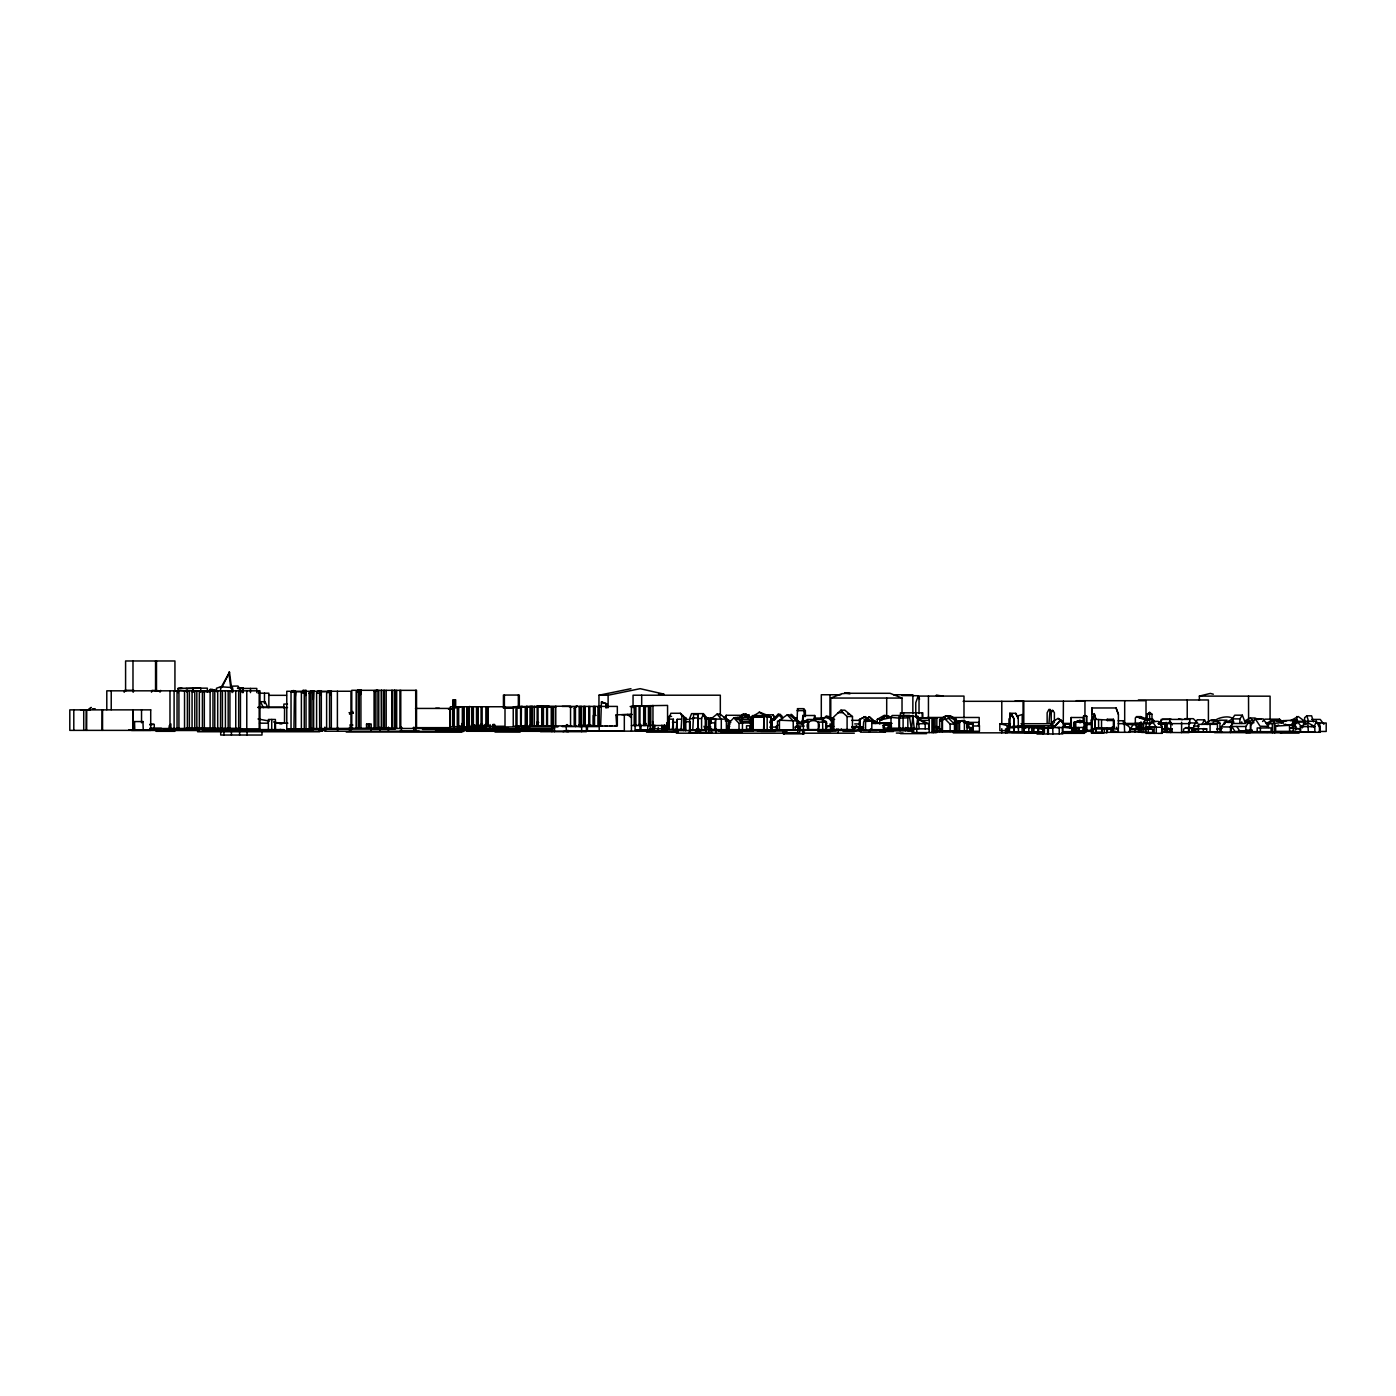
<?xml version="1.0" encoding="UTF-8"?>
<svg xmlns="http://www.w3.org/2000/svg" width="1396" height="1396" viewBox="0 0 1396 1396"><rect width="100%" height="100%" fill="white"/><g stroke="black" fill="none" stroke-linecap="round" stroke-linejoin="round"><path stroke-width="1.5" d="M653.886 728.747L650.274 729.881L650.274 728.328L653.886 728.747L653.886 729.881L635.093 729.881L635.18 706.219L640.642 706.079L637.152 706.254M890.997 728.293L890.997 717.404L892.096 715.502L909.337 715.502L907.836 717.841L899.094 718.12L899.094 728.293M1091.689 732.952L1091.899 707.981L1116.067 707.964L1118.423 714.368L1118.388 728.939L1091.881 728.939M1009.744 718.608L1009.814 713.251L1015.73 713.339L1018.347 718.608M1083.401 722.866L1083.488 717.509L1071.203 717.509L1070.837 727.124M1028.782 728.433L1028.817 727.124L1028.817 731.836L1007.301 732.097L1007.441 726.199L1010.355 726.199M1113.432 720.545L1113.397 719.272L1107.237 719.272L1107.203 720.51L1113.432 720.545L1113.345 727.857M313.35 699.553L313.646 691.247M740.84 715.293L726.234 715.293L726.007 716.253M1113.345 720.598L1113.397 719.272M832.295 719.69L834.616 719.411M1018.33 728.66L1018.452 727.019L1047.227 727.979M360.604 694.527L360.918 690.305M305.689 695.487L306.003 691.282M295.359 696.342L295.69 692.224M330.992 695.4L331.323 691.247M1023.652 728.677L1023.792 727.019L1023.792 731.836M320.993 695.4L321.324 691.247M746.127 717.055L746.337 714.665L742.201 714.543L741.974 717.055M868.469 719.551L868.312 721.226L864.211 721.086L864.368 719.551L871.104 720.947L865.363 716.637L859.482 719.446L859.325 730.527M832.173 721.889L832.313 719.411M1023.652 728.485L1023.792 727.124M933.575 732.586L933.575 717.963L929.335 718.364L929.143 720.353L920.802 720.353M978.456 725.641L978.858 722.378L964.427 722.378M697.808 729.776L698.209 714.874M802.142 724.489L802.857 715.502L814.706 715.502L815.264 719.184M1039.497 728.45L1039.654 727.264L1033.372 727.281L1033.372 731.713M504.986 708.191L505.579 707.301M938.67 728.101L938.88 726.688L935.128 726.688M889.165 726.723L889.531 724.315L885.116 724.315L886.844 724.943M814.165 719.062L814.706 715.502M192.456 692.329L193.137 688.158M831.388 721.156L831.981 717.736L822.733 717.736M851.63 720.353L859.971 720.353L859.325 723.966L854.736 723.913M242.468 692.608L243.218 688.437M1033.79 728.45L1034.017 727.281L1052.601 727.892L1013.88 727.176M1213.141 723.599L1213.927 719.778L1211.466 719.778L1204.992 723.617L1219.93 723.145L1219.93 732.08M301.379 692.66L303.578 693.219L306.003 690.357L303.124 690.357L301.379 692.66L301.379 729.253M692.782 729.776L693.603 714.351L698.244 714.682L698.209 729.776L698.244 718.539M907.138 716.584L917.835 716.305L916.404 728.52M714.822 722.884L715.712 719.202L710.739 719.184L709.814 722.884L714.822 722.884L714.822 729.654M797.064 720.51L797.535 708.662L803.607 708.662L805.37 710.634L805.37 716.567M898.605 715.939L912.897 715.939L911.536 729.305M1092.23 721.383L1094.307 713.653L1095.93 719.464L1094.185 713.618L1092.056 721.383L1092.056 728.712L1096.471 728.712M1056.894 727.49L1059.983 727.49M681.074 729.445L681.929 716.043L680.306 713.269L670.848 713.269L668.963 719.08L668.963 729.445M672.401 729.445L673.343 719.219L668.963 719.08M676.275 729.445L677.235 719.306L681.074 719.132M177.658 692.172L178.304 690.2L187.518 690.828M312.303 691.282L310.924 690.706L309.005 693.411L313.646 690.776L313.646 728.607M133.126 692.294L133.789 690.305L124.855 690.305L124.174 692.294M186.872 692.102L187.518 690.2M316.595 692.765L318.951 693.201L321.324 690.741L318.323 690.741L316.595 692.765L316.595 728.607M1047.14 723.233L1047.14 712.815L1048.92 709.447L1050.089 709.517L1048.954 723.233M151.483 692.189L152.129 690.374L160.627 690.828M293.945 729.253L294.469 690.741L293.195 690.531L291.031 692.224L291.031 729.253M901.833 695.574L918.289 695.749L915.759 702.694L915.776 716.986M159.982 692.189L160.627 690.392M1293.097 723.861L1294.616 719.812L1295.697 719.812L1296.919 723.652M869.359 732.15L870.668 728.712M769.685 722.639L771.098 718.94L774.745 718.992L772.861 714.787L763.211 714.944M710.739 723.372L710.739 719.115L717.09 714.089L720.074 714.089L726.391 719.115L726.391 729.654L689.607 729.776L689.607 718.661L691.561 713.635L703.479 713.635L705.294 719.254M701.577 729.776L701.577 718.486L703.479 713.635M1295.697 719.812L1294.179 725.763M826.415 724.576L825.978 730.387M751.921 729.602L752.496 715.607L764.17 715.485L763.56 729.602M783.959 733.842L785.669 729.881M873.53 723.407L874.716 720.79L872.744 723.407L871.802 722.814L891.137 722.814M1148.943 714.246L1149.781 712.431L1151.979 714.246L1151.979 723.303L1147.198 723.303L1147.198 714.246L1149.781 712.431M222.069 687.024L229.502 672.191L220.69 688.211M1014.142 731.783L1014.142 718.8L1011.716 714.455L1009.5 718.8L1009.5 731.783M1011.716 714.455L1009.221 718.8L1009.221 731.783M1193.842 731.905L1193.842 726.077L1197.227 719.76L1204.521 719.882L1207.121 724.524M1052.601 727.578L1047.611 727.578L1047.611 733.877M1201.921 724.524L1204.521 719.882M818.091 729.602C824.722 717.649 802.019 717.649 808.197 729.602M1313.915 727.49L1316.376 721.243L1305.557 721.243L1303.829 724.192M899.094 718.12L890.997 717.404M1168.312 722.343L1166.044 725.99L1166.044 732.464L1188.973 732.621L1188.973 722.29M753.159 716.34L750.385 719.254L750.385 729.602M771.098 718.8L770.54 727.979M1221.134 732.429L1221.134 726.88L1225.252 722.116M356.399 691.718L358.598 692.119L360.918 689.781L358.074 689.781L356.399 691.718L356.294 728.276M1232.336 718.888L1234.727 715.188L1242.335 715.188L1245.581 723.494L1232.336 723.494L1232.336 718.888L1239.892 718.888L1242.335 715.188M1224.344 724.35L1227.067 720.196L1219.389 720.196M833.656 729.515L833.656 716.986L840.968 710.18L844.842 710.18L852.467 716.514L852.467 729.515L803.346 729.602L803.346 722.308L807.446 719.498L822.593 719.498L826.415 721.697L826.415 730.387M1255.318 718.888L1260.117 726.217L1268.214 726.426L1263.24 718.888L1255.318 718.888L1250.781 725.641L1250.781 731.661L1271.11 731.679L1271.11 727.962L1257.185 727.962L1257.185 731.679M1245.825 732.568L1245.825 726.496L1249.036 721.819L1250.362 723.46L1250.362 732.568L1214.52 732.656M1293.167 727.054L1297.146 721.313L1303.271 721.313L1305.941 724.664M606.876 707.912L606.876 703.863L601.432 702.031L600.646 726.042M601.798 703.095L602.531 702.031M1230.487 732.568L1230.487 726.496L1233.732 721.819M1054.381 722.727L1054.381 712.675L1052.793 710.424L1051.223 712.675L1051.223 724.733M863.653 721.994L863.112 730.422L877.124 730.422M1273.135 723.285L1275.42 720.144L1281.545 722.639L1268.458 723.931L1268.458 727.473M822.75 729.602L822.593 719.498M525.018 726.129L526.589 723.809L525.926 726.129M1162.31 727.246L1158.296 721.383L1152.276 721.383L1148.315 727.211L1162.31 727.246L1162.31 733.319L1146.116 733.319L1146.081 723.268L1150.304 724.21M875.083 723.599L876.374 721.994L877.124 722.919M1296.43 721.872L1295.017 720.127L1290.934 725.135L1283.919 724.943M237.547 688.106L243.218 688.106L238.908 688.734M1268.266 723.337L1271.093 720.074L1273.466 720.127M1060.314 720.179L1053.997 727.299L1060.681 720.179L1065.567 726.461L1060.681 720.179M574.21 708.121L576.984 706.079L574.21 708.121L574.21 725.972L576.984 725.972M192.613 688.612L193.137 692.329M209.993 691.735L212.105 689.432L217.881 690.811M1136.571 716.619L1144.86 719.865L1148.943 719.882L1140.584 716.619L1136.571 716.619L1135.332 717.98L1135.332 723.407L1148.943 723.407M1139.345 717.963L1140.584 716.619M1080.783 722.692L1081.97 721.4L1085.879 723.337L1085.879 732.097L1073.821 732.097L1073.821 722.57L1079.876 720.371L1081.97 721.4M891.224 717.073L886.111 715.467L881.94 719.97L879.777 720.004L879.777 724.035M918.9 718.207L921.761 718.225M474.326 726.06L473.07 724.088L472.441 726.06M742.445 729.619L742.445 723.25L737.21 717.841L733.825 717.841L728.572 723.32L728.572 729.619L797.448 729.794M207.899 691.77L210.15 689.432L212.105 689.432M310.244 729.253L310.244 692.887L313.646 690.776M310.244 692.887L312.303 690.776M1277.235 721.47L1279.486 719.167L1283.099 722.133M683.953 717.823L685.768 717.823L685.768 730.597M1275.42 720.144L1268.493 722.57L1267.446 727.281M773.96 720.371L778.27 716.026M787.239 731.033L772.25 731.033L772.25 720.127L778.165 714.246L780.067 714.246L782.266 716.445M1262.577 721.488L1264.916 719.167L1279.486 719.167M326.612 728.607L326.612 692.503L328.357 690.828L331.323 690.828L331.323 728.607M326.612 692.503L329.578 692.503L331.323 690.828M1159.71 723.966L1164.788 723.966L1166.201 722.605L1166.201 732.132M1292.068 721.104L1297.355 720.144L1297.355 722.046L1305.818 722.046L1298.21 716.532L1290.323 720.772M866.637 719.219L869.307 716.741L873.564 720.563M1037.542 731.731L1038.223 728.171L1044.417 729.166L1044.417 731.731L1008.366 731.818L1008.366 727.368L1028.817 727.142M1037.542 728.799L1039.165 728.171M749.268 717.247L749.024 715.084L745.01 715.084L746.092 714.141L751.223 718.696M746.092 714.141L743.422 714.141L739.06 718.033M866.393 719.167L869.307 716.741L873.128 720.493M886.111 715.467L879.777 720.004L891.416 717.561M779.439 729.794L779.439 720.214L780.853 720.196L777.485 721.191L777.485 729.794M822.157 719.725L826.17 716.27L827.985 716.2L833.412 720.877L833.412 730.387M1313.427 721.872L1311.612 715.816L1306.865 715.816L1304.614 717.719L1304.614 724.018M349.524 714.229L352.822 711.437M133.091 722.744L134.505 721.575L142.95 721.575L143.264 730.37M142.95 721.575L141.537 722.744L141.537 709.866M374.076 728.276L374.076 691.334L377.321 690.305M377.321 689.921L374.809 691.683A15.565 3.106 -37 0 1 374.233 691.334L374.076 691.334M468.812 725.972L466.735 725.972L466.735 708.104L467.974 707.859M771.028 729.602L771.028 716.759L759.581 712.169L752.496 716.497L755.009 716.532M466.735 708.104L469.771 706.446M877.246 723.006L877.246 719.359L884.349 715.293M683.674 730.597L683.674 717.823L684.703 717.038L685.436 730.597M1192.289 731.783L1192.289 728.66L1189.409 727.648L1185.658 727.648L1183.581 729.183L1183.581 731.783L1217.452 731.836L1217.452 724.332L1198.309 724.332L1198.309 731.836M567.561 724.594L567.561 726.182L564.508 726.182L565.921 725.798M865.363 716.637L859.482 719.446M457.365 708.138L460.418 706.725L457.365 708.138L457.365 725.99L460.418 725.99M797.448 720.964L789.141 714.822L787.257 714.822L779.439 720.214L797.448 720.964L797.448 728.014M1297.355 720.144L1294.999 721.47M1214.52 721.156C1217.661 716.741 1236.821 713.705 1232.528 722.884M1228.48 721.156L1232.528 718.975M1268.458 723.931L1270.587 722.535L1268.493 722.57M1052.462 728.136L1052.462 721.802L1058.063 718.417L1063.263 721.802L1058.063 718.417M948.181 717.125L950.362 715.764L956.347 719.359L956.347 730.719M939.665 731.539L939.648 719.533L945.755 715.764L950.362 715.764M854.404 727.543L856.498 726.269L859.5 727.543M1283.325 720.65L1295.017 720.127M473.07 724.088L471.464 726.06M778.183 725.187L776.333 726.164L776.333 729.916L820.708 730.091M1258.337 719.568L1255.056 718.033L1250.345 718.033L1244.534 721.069L1249.804 721.121M1293.167 732.08L1314.84 732.028L1314.84 726.531L1307.808 722.762L1300.339 726.67L1300.339 732.028M942.108 731.539L942.108 719.743L948.879 718.521L954.463 724.105L950.118 724.105L944.551 718.521M939.665 721.278L942.475 719.882L942.475 731.539M853.322 727.543L856.498 726.269M1073.89 731.242L1086.734 731.138L1086.734 716.27L1085.163 715.625L1083.715 716.27L1083.715 722.639M1246.07 722.709L1253.276 720.127M917.608 718.242L920.627 717.561M1074.205 722.692L1080.783 720.755L1084.43 722.692L1084.43 732.097M968.789 727.892L968.789 724.053L972.628 724.053L972.68 731.731M1085.163 715.625L1083.383 716.27L1086.734 716.27M649.349 725.519L649.349 706.289L651.007 705.608M649.349 706.289L652.962 705.608M852.101 726.915L854.736 726.531M830.777 717.631L830.777 698.052L841.771 693.742L846.849 693.271L890.09 693.306L902.025 698.052L902.025 713.286M734.977 717.596L753.037 717.212M597.942 707.283L600.769 706.568L597.942 707.283L597.942 725.903L602.444 725.972M231.98 691.421L231.98 687.547L220.603 686.762L216.45 688.263L216.45 691.735M231.98 687.547L230.794 687.984L228.752 672.191M1295.75 731.364L1275.665 731.364L1275.665 726.129L1278.684 725.065M1275.665 726.129L1292.469 725.065L1295.75 726.374L1295.75 729.689M1289.468 726.129L1289.66 731.626L1300.531 731.626L1300.531 728.799L1289.66 728.119L1300.531 728.799M1079.876 720.371L1085.879 723.337L1085.756 732.097M536.745 706.673L534.319 707.44L538.716 706.673L536.745 706.236L570.545 706.236L570.545 725.903L534.319 725.903M538.053 725.903L538.053 707.109L539.694 706.603L543.428 706.603L543.428 725.903M538.053 707.109L543.428 706.603M1079.317 720.772L1079.876 722.692L1077.45 721.331L1074.205 722.29L1074.257 732.097L1074.205 722.29L1080.853 720.755L1084.43 722.692M513.239 707.283L517.637 706.638L513.239 707.283L513.239 726.234L549.239 726.234M646.365 706.498A29.717 2.303 -13.3 0 0 648.39 706.359L650.135 705.887L644.533 706.341L644.533 725.519M639.926 729.881L639.996 706.341L641.532 705.94L645.371 705.94L645.371 725.519M639.996 706.341L645.371 705.94M1199.373 700.373L1199.373 696.098L1210.28 693.428L1213.333 694.196M563.007 731.696L566.375 730.876M1162.781 731.975L1162.781 728.904L1172.064 728.887L1172.064 731.958L1161.402 732.132M1168.731 728.346L1162.781 728.904M1138.595 724.315L1143.516 723.774L1138.595 724.315L1138.595 732.045M1165.067 728.346L1172.064 728.887M598.849 725.903L598.989 695.225L630.957 688.682M598.989 695.225L608.115 695.225L640.153 688.682L664.042 694.144L658.511 694.144M1075.758 721.854L1075.758 732.097M955.457 721.558L964.462 720.441L967.062 723.093L967.062 731.33M1134.756 732.062L1134.756 729.148L1138.822 728.415L1138.822 732.062M957.796 721.645L964.462 720.441M526.17 726.234L526.17 706.952L531.457 706.271M909.337 715.502L911.204 728.293L883.127 728.084L883.127 725.449L889.217 724.576L889.165 728.154M883.127 725.449L889.217 724.576M526.17 706.952L531.457 706.69M236.325 730.474L242.538 729.532M279.776 723.826L283.911 723.18M635.878 725.519L635.878 705.94L631.446 706.289L631.428 731.172M635.878 705.94L634.203 706.184L634.203 725.519M1166.201 722.605L1158.261 723.739L1162.519 719.219L1171.139 719.219M521.389 707.057L526.85 706.812L521.389 707.057L521.249 725.92M542.73 707.039L548.105 706.847L542.73 707.039L542.73 725.903M530.969 707.039L534.319 706.847L530.969 707.039L530.969 726.234M552.293 707.039L555.765 706.865L552.293 707.039L552.293 725.903M1085.704 723.739L1090.084 723.233M1216.666 729.061L1222.111 728.433M956.347 719.359L954.55 719.551L956.138 720.388L956.138 730.719M1235.233 732.115L1246.925 730.3L1252.195 730.3L1252.195 731.958L1230.748 732.115L1231.83 726.548L1235.233 731.888L1240.224 731.801L1236.856 726.548M178.042 692.591L178.042 688.42L179.718 688.245L207.341 688.158L207.341 692.329M180.398 688.42L182.056 688.245L178.042 688.42M1235.233 731.591L1252.195 730.3M547.494 725.903L547.494 707.004L549.117 706.865L552.781 706.865L552.781 725.903M547.494 707.004L552.781 706.865M681.929 716.043L683.359 715.921L684.424 720.284L684.424 729.445L668.806 729.358L668.806 716.375L671.563 716.375M706.708 729.654L706.708 727.089L710.739 726.793M865.572 730.16L865.572 721.331L874.472 720.86L871.802 720.86L871.802 730.16M1303.358 723.721L1304.23 723.669M1204.992 723.617L1207.017 723.477M1062.373 727.246L1072.756 727.787L1062.373 727.246L1062.373 731.661L1083.471 731.591L1083.471 727.333L1072.547 727.962L1072.756 731.661M877.246 719.359L879.148 719.254M729.776 724.751L729.776 720.86L725.257 720.842M698.209 718.643L701.577 718.486M621.813 714.682L632.109 714.455L615.95 714.804M706.62 718.12L704.736 715.101L703.41 715.101L705.294 718.172L706.62 718.12L706.62 729.776M1051.816 710.459L1052.793 710.424M818.091 722.186L822.75 722.029M745.01 715.118L746.092 715.084M796.75 719.481L796.575 717.788L793.417 717.788M803.346 722.308L808.197 722.203M837.792 712.728L842.905 712.623L847.093 716.532L852.467 716.514M1038.223 728.171L1044.417 729.166M1303.637 726.601L1300.339 726.67L1314.84 726.531L1310.879 726.531M514.007 707.894L505.003 707.877L514.199 707.702M726.129 717.544L726.234 715.293M733.825 717.841L739.025 723.303L742.445 723.25M689.607 718.661L693.603 718.626M826.833 727.456L826.083 723.739M885.326 716.322L888.205 716.305M912.146 728.398L912.146 732.586L936.838 732.586L936.838 717.963L935.111 717.963L935.111 732.586M736.076 719.341L751.816 719.638M855.975 726.339L863.461 727.543L863.461 730.178M1167.231 729.375L1169.988 729.358L1167.231 729.375L1167.231 731.975M752.496 716.759L764.17 716.689L751.921 716.916M935.303 717.963L916.998 717.998M872.744 723.407L892.096 723.425M936.803 728.939L940.625 728.921M803.764 721.662L806.679 721.645M822.994 721.715L826.415 721.697M971.005 723.372L972.925 724.053M1145.261 732.446L1145.261 728.869L1152.677 729.358L1152.677 732.446L1141.614 732.446L1141.614 728.119L1149.728 729.113L1141.614 728.119M1199.373 696.098L1270.081 696.185L1270.081 719.69M601.432 702.031L606.876 703.863M258.068 707.214L283.702 707.161L284.261 708.226M966.8 722.011L972.977 724.053L973.082 731.731M1292.155 726.374L1295.715 726.374M689.799 727.752L689.292 732.516L696.953 732.516L696.953 728.538M795.214 729.829L795.214 727.037L800.414 727.438L800.414 729.829M852.869 727.979L855.277 727.962L851.682 727.159M237.547 688.437L256.794 688.437L256.794 692.608M203.397 691.683L210.604 691.683M291.031 692.224L293.945 692.224M258.086 693.184L268.852 693.184L268.852 707.702M840.706 694.754L821.302 694.754L821.302 717.998M893.527 694.754L912.862 694.754L912.862 713.775M269.079 695.33L286.459 695.33M942.981 695.906L936.053 695.365L942.981 696.081M830.777 698.052L902.025 698.052M1138.351 699.972L1208.413 699.972L1208.413 723.285M1076.299 700.705L1146.011 700.705L1146.011 719.045M1014.822 701.176L1084.954 701.176L1084.954 715.921M963.118 701.316L1023.059 701.316L1023.059 724.472M287.454 704.055L283.911 704.055L283.702 707.161M549.239 706.271L515.613 706.638M562.117 706.428L617.329 706.411L617.329 726.042L581.591 726.042M569.271 706.777L572.29 706.777M504.061 707.126L514.827 707.126M257.946 707.528L287.506 707.528M435.709 708.261L439.339 708.261M415.467 708.435L449.948 708.435L449.948 727.665L415.467 727.665M92.537 708.749L95.19 708.749M448.64 708.645L452.304 708.645M448.448 709.063L452.164 709.063M80.567 709.866L90.234 709.866M797.064 710.634L805.37 710.634M349.017 712.693L353.328 712.693M349.628 713.077L353.328 713.077M847.616 714.054L848.646 714.054M1147.198 714.246L1151.979 714.246M616.002 715.223L616.7 725.623L614.851 725.623M596.04 715.415L593.317 715.415L593.317 725.972L596.04 725.972M723.774 717.108L729.776 720.86M725.135 717.143L728.328 720.929L728.328 731.12M737.123 717.509L754.067 717.509M927.049 717.474L945.389 717.474M951.723 717.474L979.189 717.474L979.189 725.658M683.674 717.823L685.768 717.823M692.782 717.963L697.808 717.963M814.287 718.067L822.768 718.067M916.998 717.963L936.838 717.963M1184.96 718.678L1193.336 718.678L1197.698 723.111L1189.026 722.866M1144.929 718.975L1152.642 718.975L1154.771 721.889M710.739 719.115L726.391 719.115M1145.069 719.272L1148.158 719.272M1258.948 719.08L1260.972 719.08M685.349 719.394L688.123 719.394M705.765 732.324L705.765 718.155L710.616 719.481L706.202 717.3M939.648 719.533L943.591 719.533M1311.682 719.429L1320.232 719.429L1323.897 724.297M709.814 729.654L710.407 719.952M1118.179 720.737L1124.216 720.737L1124.635 732.185M1211.414 720.737L1219.999 720.737M1274.094 720.528L1280.481 720.528L1283.657 723.145L1281.109 722.971M826.17 716.27L831.545 720.877L833.412 720.877M1278.841 720.894L1286.658 720.894M865.572 721.331L868.172 721.331M740.194 721.47L751.606 721.435M684.982 721.784L690.148 721.715L690.217 730.562M1052.462 721.802L1052.95 733.877M1245.215 721.819L1249.036 721.819M797.029 722.186L804.026 722.203M1224.135 722.151L1233.593 722.151L1230.487 727.002L1221.134 726.88M538.716 722.43L536.867 722.43L536.867 725.868M956.173 722.378L960.291 722.378M1227.45 722.413L1232.965 722.413M1315.555 723.006L1326.2 723.006L1326.2 731.452L1319.045 731.452M259.516 723.18L267.735 723.18M275.274 730.474L275.274 723.18L287.873 723.18M799.489 723.39L803.974 723.285M1063.857 723.39L1070.366 723.407M1085.53 723.407L1092.038 723.407M1122.367 723.425L1139.712 723.425M1161.123 723.337L1166.201 723.337M1265.614 722.639L1269.802 722.639M464.1 723.425L462.093 723.425L462.093 725.955L464.1 725.955M643.539 723.529L646.243 723.529M1118.248 723.652L1124.635 723.652M1160.373 723.582L1158.296 723.582L1161.734 724.803L1161.734 733.319M1204.8 723.704L1208.953 723.704M796.802 723.774L802.683 723.774M916.945 723.721L928.689 723.721L928.689 728.852L910.785 728.852M1008.296 730.614L999.833 730.614L999.833 723.721L1010.407 723.721M1021 723.721L1052.758 723.721M829.695 724.158L832.382 724.158M968.615 724.053L973.082 724.053L972.872 731.731M149.826 724.315L154.275 724.315L154.275 728.59M482.737 724.297L480.87 724.297L480.87 725.972L483.784 725.972M640.642 724.524L638.845 724.524L640.642 725.152M1085.024 724.524L1091.515 724.524M1123.955 724.524L1139.101 724.524M471.464 724.751L474.326 724.751M478.078 724.821L476.228 724.821L476.228 726.025M579.008 724.664L581.748 724.664M635.878 724.838L634.063 725.379L636.82 725.379M149.826 724.873L153.298 724.315M349.715 725.082L352.926 725.082M541.561 724.978L544.353 725.833M525.018 725.379L527.932 726.129M643.539 725.152L646.243 725.152M532.626 725.449L529.712 725.449L532.626 725.937M631.446 725.519L667.567 725.519L667.567 705.416L633.732 705.94M579.008 725.885L581.748 725.885M586.564 725.903L583.755 725.903L583.755 706.498M605.306 725.85L607.208 725.85M610.087 725.763L611.849 725.763M973.239 725.99L979.434 725.99L979.434 731.26L935.721 731.539M1020.459 725.763L1054.294 725.745M454.712 726.182L452.775 726.182L452.775 699.815L455.672 699.815L455.672 707.929M469.265 726.269L505.003 726.269L505.003 706.76L450.402 706.742L450.402 726.793L486.244 726.793M569.271 726.112L572.29 726.112M967.062 726.182L968.388 726.182L964.863 722.081M1193.842 726.077L1199.251 726.077M562.117 726.583L598.134 726.583M729.742 726.426L726.967 726.426L726.967 730.091L749.687 730.091M825.612 726.339L833.778 726.339M1012.257 726.374L1025.083 725.798L1025.589 728.328L1025.153 726.06M1230.487 726.496L1245.825 726.496M515.717 726.758L519.399 726.758M854.387 726.618L857.161 726.618M496.208 726.932L557.946 726.932M706.708 727.089L710.006 727.089M769.911 727.089L776.7 727.089L776.7 729.672M795.214 727.037L800.414 727.438M1064.258 727.124L1071.273 727.124M1156.289 733.319L1156.289 727.194L1146.116 726.95L1148.315 727.211M521.528 727.752L529.59 727.752M852.869 727.578L863.461 727.543M967.062 727.525L971.197 727.525L971.197 731.33M1047.611 727.578L1062.81 727.56L1062.81 733.877L1037.001 734.052M1073.28 727.56L1078.916 727.56L1079.038 729.096L1073.332 729.113L1073.28 727.56L1073.332 731.574M415.834 727.979L430.317 727.979M438.431 728.014L440.822 728.014M457.399 728.031L459.738 728.031M470.243 728.049L472.598 728.049M149.826 728.293L161.465 728.293M186.244 728.241L239.676 728.328M392.852 728.258L351.775 728.276L351.775 690.305L416.514 690.357L416.514 728.45M399.622 728.276L402.38 728.276M412.64 728.293L415.729 728.293M462.076 728.276L508.65 728.276M1008.366 727.368L1014.683 727.997M149.826 728.572L215.839 728.38M310.244 728.607L352.926 728.363M372.453 728.45L494.742 728.538L494.742 724.559M905.725 728.52L919.214 728.52L917.835 716.305M328.479 728.712L335.372 728.712M339.525 728.921L346.871 728.921L287.611 729.131M508.074 728.695L554.666 728.695M1145.261 728.869L1152.677 729.358M1185.658 727.648L1192.289 728.66M1195.238 731.644L1195.238 728.625L1206.702 728.869L1206.702 731.644M347.779 729.113L395.26 729.113M891.084 729.113L899.67 729.113M1134.756 729.148L1139.049 729.148M179.543 729.48L188.268 729.48M325.791 729.253L286.773 729.253L286.773 691.282L350.954 691.247L350.954 728.607M422.499 729.445L449.303 729.445M546.639 729.27L552.397 729.27M829.695 729.427L832.382 729.427M897.366 729.305L914.31 729.305L912.897 715.939M1196.058 729.393L1195.569 732.185L1202.2 732.185M163.821 729.654L194.515 729.654M235.418 729.602L283.911 729.602M480.259 729.794L499.925 729.794M871.802 729.672L892.096 729.672M128.764 729.934L150.681 730.073M178.042 730.003L199.052 730.003M435.482 729.986L519.312 729.951M533.534 730.091L552.258 730.091M723.966 729.968L729.986 729.968M766.579 730.056L772.843 730.056M836.204 730.021L852.101 730.073M879.777 730.073L895.604 730.073M1106.382 729.951L1110.867 728.799L1110.867 732.307M152.181 730.108L186.383 730.108M192.439 730.248L199.07 730.248M321.795 730.352L325.704 730.352M479.317 730.195L552.24 730.195M692.329 730.23L705.032 730.23M757.19 730.143L768.864 730.143M794.132 730.108L815.561 730.108M825.612 730.248L890.02 730.283M1085.024 730.3L1092.038 730.3M131.416 730.44L156.282 730.44M171.917 730.509L199.977 730.509M201.931 730.474L312.844 730.474M460.75 730.492L512.541 730.405M635.197 730.405L647.919 730.405M674.285 730.597L691.055 730.562M711.454 730.666L720.057 730.666M734.977 730.474L772.04 730.405M798.913 730.387L805.701 730.422M819.26 730.387L841.614 730.457M846.552 730.527L860.756 730.527M905.568 730.666L912.618 730.579M232.033 730.911L220.708 730.911L220.708 735.029L261.994 735.029L261.994 730.841M569.638 730.928L624.326 730.893L624.326 714.804M650.972 730.876L666.887 730.876L666.887 722.57M695.4 730.928L698.942 730.928M753.072 730.684L757.505 730.684M825.071 730.963L836.204 730.963M854.404 730.684L861.297 730.684M879.777 730.806L905.69 730.823L905.69 727.438M907.644 730.841L912.007 730.841M935.18 730.911L963.99 730.928M287.175 731.12L322.511 731.12M419.236 731.207L324.849 731.225L324.849 727.107M481.044 731.26L615.933 731.05M617.154 731.172L677.81 731.068M718.382 731.12L753.159 731.033M757.435 731.085L766.77 731.085M823.413 731.12L831.981 731.12M949.071 731.103L968.388 731.172M156.003 731.312L174.866 731.312M399.78 731.33L463.856 731.434M466.526 731.277L541.247 731.312M723.233 731.33L741.067 731.33M760.715 731.382L775.373 731.382M817.794 731.539L830.952 731.539M842.852 731.33L855.608 731.33M883.214 731.521L893.457 731.521M1070.924 731.504L1093.19 731.277M1128.963 731.277L1141.788 731.277M540.566 731.679L586.425 731.696L586.425 725.292M697.599 731.591L700.67 731.591M738.118 731.853L742.358 731.713L720.877 731.94M936.733 731.801L979.189 731.801M1138.351 731.748L1143.062 731.748M1161.629 731.748L1165.957 731.748M346.225 732.028L461.971 732.028M494.987 732.01L520.15 732.08M672.418 732.062L677.967 732.062M695.4 732.097L698.942 732.097L698.942 728.538M1143.568 732.045L1130.114 731.905L1130.114 728.887L1135.663 728.904L1130.463 729.27L1132.959 724.576L1136.065 724.594L1138.508 729.166M1191.189 732.045L1222.215 732.062M1264.951 732.097L1269.226 732.097M1281.109 732.08L1285.629 732.08M646.523 732.167L678.282 732.167M699.152 732.324L712.1 732.324M885.43 732.167L860.494 732.167L859.971 720.353M1031.801 732.377L1044.522 732.377M1106.382 732.307L1129.783 732.307L1129.783 727.508L1123.257 721.662M1181.365 732.272L1192.62 732.272L1192.62 728.084L1188.083 727.543M1205.9 732.167L1244.883 732.324M1261.408 732.237L1320.25 732.272L1320.25 727.211L1318.103 722.639M784.517 732.656L799.734 732.656L799.734 728.485M1011.472 732.429L1027.596 732.586M1074.903 732.551L1081.76 732.551M953.259 732.883L1037.333 732.778M1061.728 732.778L1084.954 732.778M1103.398 732.952L1091.375 732.952L1091.375 719.673L1091.689 723.25M1246.07 732.813L1266.713 732.813M1267.446 732.795L1281.545 732.795M784.238 733.197L676.397 733.197L676.397 729.078M802.787 733.197L854.317 733.197M896.354 733.075L903.125 733.075M1025.153 733.179L1043.946 733.179M1280.481 733.109L1299.1 733.109M1062.129 733.319L1084.308 733.319M803.904 733.842L783.313 733.842L783.383 729.881M900.437 733.633L926.595 733.633M486.244 706.742L488.844 706.76M935.18 727.316L938.932 727.316M1248.041 722.709L1253.974 722.727M710.442 729.41L718.312 729.707M740.718 722.954L751.397 723.023M536.867 722.43L538.053 722.727M802.142 720.72L808.022 720.79M1178.573 718.8L1182.307 719.655M766.823 716.689L771.028 716.759L752.496 716.514M945.755 715.764L956.138 720.388M1152.276 727.194L1156.289 727.246L1152.276 721.383M1083.471 727.333L1082.895 731.591M796.139 725.955L804.148 726.077M1190.491 727.805L1192.62 728.084M1095.022 727.857L1094.743 719.324L1094.743 727.857L1113.903 727.857L1113.781 720.336L1113.781 727.857M469.353 706.76L469.265 726.793M672.401 722.221L676.275 722.325M1101.531 719.69L1101.531 727.857M1094.743 719.324L1113.903 720.336M961.966 720.441L964.392 722.901L967.062 723.093M1206.702 728.869L1203.369 728.625L1203.369 731.644M1195.238 728.625L1198.466 728.869L1198.466 731.644M797.831 722.064L799.734 722.221L791.061 714.263L797.831 722.221M738.118 731.556L739.95 731.853M742.358 731.713L740.561 731.853M888.711 723.372L891.137 723.547M653.171 726.496L652.979 730.876M772.25 720.127L773.96 720.336M1063.752 723.686L1069.894 724.524L1069.894 728.38M864.368 719.551L868.469 720.319L863.932 716.637M258.033 718.957L269.341 721.086M273.511 721.941L281.835 723.652M210.15 689.432L214.269 690.374M280.177 729.41L284.4 730.474M999.833 723.721L1007.772 725.763L1007.772 730.614M1118.248 732.185L1112.455 730.632L1112.56 727.176L1112.664 732.185M884.924 715.467L890.84 717.631M650.274 728.328L651.321 729.881M856.586 726.758L858.47 727.543M973.082 724.053L967.882 722.011M1084.936 715.625L1086.402 716.27L1086.402 731.138M1283.465 720.58L1284.983 721.366M1285.419 724.175L1287.862 725.431M928.689 723.721L918.847 719.237L925.182 723.721L925.182 728.852M1213.927 719.778L1219.93 723.145M759.092 712.169L767.154 716.724L767.154 729.602M822.645 720.284L826.833 723.303M861.384 726.723L862.449 730.178M627.432 714.455L631.428 717.736M1248.53 696.028L1248.6 719.655M680.306 713.269L683.359 715.921M1166.201 722.447L1167.231 726.862M748.465 718.643L743.422 714.141M889.531 724.315L891.608 726.182M1022.134 727.368L1022.134 731.783M186.942 688.664L185.825 688.612L200.047 688.158M748.57 721.47L749.687 722.552M729.742 721.47L730.806 722.535M778.165 714.246L782.615 718.696M787.257 714.822L793.225 721.069L793.225 729.794M1250.345 718.033L1253.311 721.156M772.861 714.787L775.513 717.614M717.09 714.089L721.296 719.115L721.296 729.654M294.469 690.741L295.69 692.224M840.968 710.18L842.905 712.623M1297.146 721.313L1302.311 727.892M1031.801 727.316L1031.801 731.783M1033.808 727.84L1033.808 731.713M853.829 727.578L853.322 730.3M1042.847 733.877L1042.847 727.264L1043.266 733.877M1024.21 727.787L1024.21 731.766M1170.406 721.976L1172.326 724.89M709.604 719.952L711.367 722.657M1116.294 727.229L1118.44 730.632M874.716 720.79L876.339 723.407M241.543 691.77L238.035 686.047L232.207 686.151L233.306 691.77M1011.524 714.49L1013.81 718.8L1013.81 731.783M1316.376 721.243L1319.447 727.438L1319.447 732.15M267.858 707.58L265.031 701.717L260.529 701.717L263.373 707.632M1015.73 713.339L1017.37 716.846M803.607 708.662L804.48 716.567M874.297 720.842L875.432 723.407M526.309 723.809L526.973 725.379M292.165 690.741L292.776 692.224M703.985 726.304L705.294 729.776L705.294 718.172M1149.362 712.466L1150.025 723.303M918.289 695.749L919.545 699.221M1116.067 707.964L1118.388 714.368M1050.089 709.517L1051.223 712.815M752.165 716.427L753.09 719.254M1294.616 719.812L1294.703 724.28M1306.865 715.816L1308.698 721.872M797.535 708.662L798.023 710.634M1043.737 727.107L1043.946 728.101M1034.401 726.06L1044.068 725.693L1044.348 727.107M831.981 717.736L832.348 719.987M978.858 722.378L979.434 725.99M134.505 721.575L134.801 730.37M1307.808 722.762L1308.349 732.028M802.857 715.502L803.346 719.097M229.502 672.191L232.12 692.591M1296.675 716.532L1297.355 721.959M652.578 721.54L652.962 725.519L652.962 705.416M742.515 719.184L742.201 715.241L743.422 714.578L746.337 716.724L746.337 714.665M1107.237 719.272L1107.325 720.58M1007.441 726.199L1007.528 732.097M1071.203 717.509L1071.395 726.444M275.274 723.18L275.396 730.474L275.396 719.464L268.364 719.464L268.364 730.474M1136.065 724.594L1136.135 729.166M1083.488 717.509L1083.558 721.697M1009.814 713.251L1009.744 726.339M300.175 691.77L296.074 691.77M1091.899 707.981L1091.916 714.368M1319.709 723.006L1319.709 727.229M1293.324 728.799L1293.324 731.626M1293.115 722.465L1293.115 726.723M1274.862 723.599L1274.862 732.795M1274.321 723.111L1274.321 732.795M1272.332 723.809L1272.332 732.795M1260.396 727.962L1260.396 731.679M1246.925 730.3L1246.925 731.958M1241.742 721.872L1241.742 723.494M1239.892 718.888L1239.892 723.494M1210.07 724.332L1210.07 731.836M1191.66 728.066L1191.66 732.272M1188.537 728.66L1188.537 731.783M1187.228 699.972L1187.228 719.045M1181.609 722.29L1181.609 732.621M1170.773 722.29L1170.773 732.621M1169.865 719.411L1169.865 723.617M1169.551 728.852L1169.551 731.958M1164.788 723.966L1164.788 732.132M1154.143 726.95L1154.143 733.319M1148.297 729.375L1148.297 732.446M1144.86 719.865L1144.86 723.407M1143.621 721.767L1143.621 729.986M1142.992 723.774L1142.992 729.986M1141.16 724.332L1141.16 732.045M1141.021 725.972L1141.021 721.924L1139.747 723.669L1139.747 732.045M1124.687 700.705L1124.687 723.128M1118.248 730.632L1118.44 732.185M1112.455 727.264L1112.455 732.185M1111.862 727.264L1111.862 732.185M1107.08 727.717L1107.08 732.673L1092.667 732.673L1092.667 728.468M1106.714 727.717L1106.714 732.673M1104.236 728.625L1104.341 732.673M1101.933 728.695L1101.933 732.167L1095.686 732.167L1095.686 728.398M1101.723 728.695L1101.723 732.167M1098.565 719.533L1098.6 727.857M1095.825 728.398L1095.825 732.167M1093.452 728.538L1093.452 732.673M1084.343 722.57L1084.343 732.097M1078.916 727.56L1079.038 731.574M1071.884 727.246L1071.884 731.661M1063.403 701.176L1063.263 726.025M1059.232 727.56L1059.232 733.877M1048.396 726.95L1048.396 733.877M1043.58 729.183L1043.58 731.731M1038.572 728.712L1038.572 731.731M1023.809 701.176L1023.792 724.35M1022.238 726.234L1022.204 714.508L1018.19 715.816L1018.347 726.339M1018.452 727.019L1018.452 731.818M1008.819 727.997L1008.819 731.818M1007.005 728.869L1007.005 732.883M1005.539 728.869L1005.539 732.883M1001.787 701.316L1001.787 724.472M1001.787 728.677L1001.787 732.883M969.749 727.525L969.749 731.33M964.392 722.901L964.392 731.103M963.99 717.858L963.99 696.081L919.022 696.081L919.022 713.496M959.576 720.877L959.576 731.103M957.953 721.104L957.953 731.103M954.463 720.371L954.463 731.539M950.118 724.105L950.118 731.539M934.378 718.033L931.952 717.963L931.952 732.586M933.069 718.364L933.069 732.586M929.335 718.364L929.143 732.586M928.445 696.081L928.445 717.858M922.808 716.986L922.808 712.833L900.437 712.833L900.437 716.986M922.163 712.833L922.163 716.986M916.649 728.503L916.858 732.586M916.073 712.833L916.073 716.986M913.665 728.398L913.665 732.586M913.141 728.52L913.141 732.586M907.836 717.841L907.836 728.293M903.544 712.833L903.544 716.986M903.107 717.753L903.107 728.293M900.071 727.665L900.071 730.823M899.513 717.422L899.513 728.293M888.1 724.576L888.1 728.084M886.704 698.052L886.704 717.631M884.296 725.449L884.296 728.084M861.856 729.602L857.877 729.602M853.794 726.915L853.794 730.527M847.093 716.532L847.093 729.515M841.352 728.974L841.352 730.352M838.263 729.078L838.263 733.197M836.815 728.956L836.815 730.352M832.923 729.637L832.923 726.583L826.153 726.112L830.76 726.583L830.76 729.637M831.545 720.877L831.545 730.387M829.957 694.754L829.957 717.998M818.353 721.697L818.353 729.602M808.581 721.68L808.581 729.602M803.904 730.003L803.887 733.842M802.683 729.951L802.84 733.842M802.578 729.951L802.578 733.842M798.547 727.438L798.547 729.829M797.831 728.485L797.831 732.656M786.332 731.033L786.332 729.916L784.098 730.056L784.098 731.033M783.959 729.846L783.819 733.842L783.505 729.881M764.17 715.485L764.17 729.602M753.142 716.48L753.09 729.602M752.496 715.607L752.496 729.602M750.141 725.78L750.141 729.201M749.024 715.084L749.024 716.741M742.201 714.543L742.271 723.023M739.025 723.303L739.025 729.619M729.236 727.648L729.236 730.091M727.944 726.426L727.944 730.091M720.319 715.921L720.319 695.208L633.051 695.208L633.051 707.632M716.096 729.078L716.096 733.197M715.712 719.202L715.712 729.654M711.367 728.45L711.367 732.324M708.714 719.481L708.714 732.324M706.132 718.207L706.132 732.324M696.447 729.078L696.447 732.516M689.799 727.351L689.799 732.516M677.235 719.306L677.235 729.445M673.343 719.219L673.343 729.445M665.648 727.49L665.648 729.811M664.985 725.763L664.985 730.876M664.601 725.065L664.601 730.876M664.112 725.17L664.112 728.817L654.794 728.817L654.794 725.17M661.896 725.17L661.896 728.817M658.179 727.473L658.179 730.876M653.154 724.367L653.171 730.876M652.647 724.315L652.647 730.073M650.78 706.498L650.78 725.519M650.274 724.541L650.274 729.881M648.442 706.341L648.442 725.519M647.727 726.077L647.727 729.881M643.678 706.359L643.678 725.519M641.689 695.208L641.689 705.556M640.956 726.06L640.956 729.881M639.089 706.219L639.089 725.519M608.115 695.225L608.115 707.772M605.794 703.863L605.794 707.912M599.198 706.411L599.198 730.893M595.08 706.411L595.08 715.136M594.504 706.411L594.504 726.042M594.295 715.415L594.295 725.972M593.492 706.411L593.492 726.042M591.328 725.205L588.519 725.205L590.316 725.903M589.758 706.411L589.758 726.042M588.763 706.411L588.763 726.042M587.437 724.856L587.437 730.893M585.011 706.411L585.011 726.042M584.715 706.498L584.715 725.903M584.052 706.411L584.052 726.042M581.591 706.411L581.678 731.696M580.788 706.428L580.788 726.583M580.195 706.428L580.195 726.583M580.003 724.664L580.003 725.885M579.183 706.428L579.183 726.583M575.449 706.428L575.449 726.583M568.067 730.474L568.067 731.696M567.875 730.37L567.875 731.696M566.532 724.594L566.532 726.182M566.27 725.362L566.27 731.696M555.765 706.236L555.765 725.903M554.404 727.456L554.456 731.696M553.671 707.109L553.671 725.903M551.891 727.77L551.891 731.696M551.263 707.004L551.263 725.903M546.621 707.039L546.621 725.903M541.718 707.126L541.718 725.903M537.809 722.727L537.809 725.868M537.146 707.161L537.146 725.903M534.319 706.271L534.319 726.234M532.434 706.271L532.452 726.234M530.009 706.934L530.009 726.234M526.973 706.271L526.973 726.234M526.85 706.271L526.85 726.234M525.245 707.039L525.245 726.234M523.238 726.077L520.289 726.077M522.226 706.271L517.009 707.074L517.009 726.234M520.586 707.074L520.586 726.234M519.312 708.138L519.312 695.051L503.433 695.051L503.433 708.138M518.579 726.182L515.595 726.182M518.335 695.051L518.335 708.138M515.944 707.091L515.944 726.234M504.392 695.051L504.392 708.138M493.94 724.175L493.94 728.503M492.91 724.559L492.91 728.538M492.753 724.559L492.753 728.538M490.048 724.559L490.205 728.538M488.146 706.76L488.146 726.269M487.466 706.76L487.466 726.269M486.855 706.76L486.855 726.269M485.878 706.76L485.878 726.269M485.302 724.559L485.302 728.538M485.127 724.559L485.127 728.538M482.126 706.76L482.126 726.269M481.917 724.297L481.917 725.972M481.079 706.76L481.079 726.269M479.02 724.821L479.02 726.025M478.078 706.76L478.078 726.269M477.415 706.76L477.415 726.269M477.135 724.821L477.135 726.025M476.507 706.76L476.507 726.269M473.366 706.76L473.366 726.269M472.703 706.76L472.703 726.269M471.726 706.76L471.726 726.269M467.974 706.742L467.974 726.793M467.695 708.104L467.695 725.972M464.1 706.742L464.1 726.793M463.35 706.742L463.35 726.793M463.088 723.425L463.088 725.955M462.338 706.742L462.338 726.793M458.586 706.742L458.586 726.793M458.342 708.138L458.342 725.99M457.644 706.742L457.644 726.793M454.712 699.815L454.712 707.929M454.049 706.742L454.049 726.793M453.7 699.815L453.7 726.182M416.27 690.357L416.27 728.45M415.694 690.357L415.746 731.225M413.879 727.107L413.879 731.225M401.42 727.107L401.42 731.225M400.774 690.357L400.774 728.45M399.919 690.357L399.919 728.45M396.673 690.357L396.673 728.45M394.981 690.357L394.981 728.45M394.824 690.357L394.824 728.45M394.283 690.357L394.283 728.45M392.154 690.357L391.979 728.45L391.892 690.357M388.42 727.107L388.42 731.225M386.186 690.357L386.186 728.45M384.424 690.357L384.493 728.45M383.813 690.357L383.813 728.45M381.579 690.357L381.719 728.45M381.37 690.357L381.37 728.45M379.939 727.107L379.939 731.225M378.77 690.357L378.77 728.45M377.077 690.357L377.077 728.45M375.175 690.357L375.175 728.45M371.249 731.225L371.179 723.983L366.555 723.983L366.555 728.276M369.399 723.983L369.486 728.276M368.928 723.983L368.928 728.276M366.642 723.983L366.816 728.276M360.918 689.781L360.918 728.276M359.226 691.701L359.069 728.276M358.598 692.119L358.598 728.276M356.556 691.718L356.556 728.276M350.675 727.107L350.675 731.225M349.558 727.107L349.558 731.225M337.605 727.107L337.605 731.225M337.396 691.247L337.396 728.607M329.578 692.503L329.578 728.607M325.233 691.77L321.185 691.77M322.441 731.12L322.441 728.852L319.928 728.852L319.928 731.12M321.691 728.852L321.691 731.12M321.324 690.741L321.324 728.607M319.579 692.765L319.684 731.748L197.621 731.748L197.621 727.473M319.091 728.747L319.091 731.12M311.919 692.573L311.919 728.607M309.179 692.87L309.179 729.253M306.003 690.357L306.021 729.253M304.258 692.66L304.258 729.253M303.124 690.357L303.124 691.282M295.69 691.282L295.69 729.253M284.575 707.528L284.505 723.18M271.731 719.464L271.731 730.474M264.472 693.184L264.472 703.549M259.185 690.828L259.185 728.974M250.477 688.437L250.477 692.608M247.075 730.771L247.075 735.029M246.778 690.828L246.778 728.974M243.218 688.106L243.218 692.608M240.444 690.828L240.444 728.974M239.606 730.771L239.606 735.029M238.681 690.828L238.681 728.974M235.75 690.828L235.75 728.974M231.422 731.26L231.422 735.029M229.921 690.828L229.921 728.974M228.176 690.828L228.176 728.974M225.402 690.828L225.402 728.974M223.936 730.911L223.936 735.029M222.418 690.828L222.418 728.974M220.603 686.762L220.516 728.974M217.706 690.828L217.706 728.974M214.792 690.828L214.792 728.974M212.977 690.828L212.977 728.974M210.115 690.828L210.115 728.974M204.322 690.828L204.322 728.974M202.403 690.828L202.403 728.974M200.762 688.158L200.762 692.329M199.331 690.828L199.331 728.974M196.836 690.828L196.836 728.974M194.777 690.828L194.777 728.974M192.072 690.828L192.072 728.974M189.367 690.828L189.367 728.974M187.378 690.828L187.378 728.974M184.534 690.828L184.534 728.974M178.932 690.828L178.932 728.974M177.048 690.828L177.048 728.974M174.936 691.369L174.936 660.971L125.588 660.971L125.588 691.369M174.099 690.828L174.099 728.974M170.87 728.398L170.87 723.948L169.195 725.868L169.195 728.398M169.98 690.828L169.98 728.974L259.988 728.974L259.988 690.828L106.794 690.828L106.794 709.709M156.492 660.971L156.492 691.369M155.549 660.971L155.549 691.369M132.986 660.971L132.986 691.369M111.226 690.828L111.226 709.709M102.554 709.883L102.554 730.37M102.1 709.883L102.013 730.37M86.744 709.883L86.657 730.37M86.151 709.883L86.151 730.37M83.725 709.883L83.725 730.37M73.796 709.866L73.796 730.37M634.901 706.446A30.485 0.89 -4.8 0 1 635.826 706.167M631.882 706.568A30.398 1.518 -8.3 0 1 630.137 706.498M645.755 706.673A29.491 2.373 -13.7 0 1 644.376 706.376M711.157 718.015L711.14 719.481L708.47 719.498L708.505 718.015L711.157 718.015M91.089 707.493L88.489 709.709L91.089 707.493M850.112 693.568L844.685 693.201L850.112 693.568M150.716 709.866L69.8 709.866L69.8 730.37L150.716 730.37L150.716 709.866M1189.846 719.411L1161.158 719.411L1161.158 723.617L1189.846 723.617L1189.846 719.411M751.397 725.78L746.528 725.78L746.528 729.201L751.397 729.201L751.397 725.78M667.585 727.49L662.489 727.49L662.489 729.811L667.585 729.811L667.585 727.49M133.126 730.37L133.126 709.866L133.091 730.37"/></g></svg>
